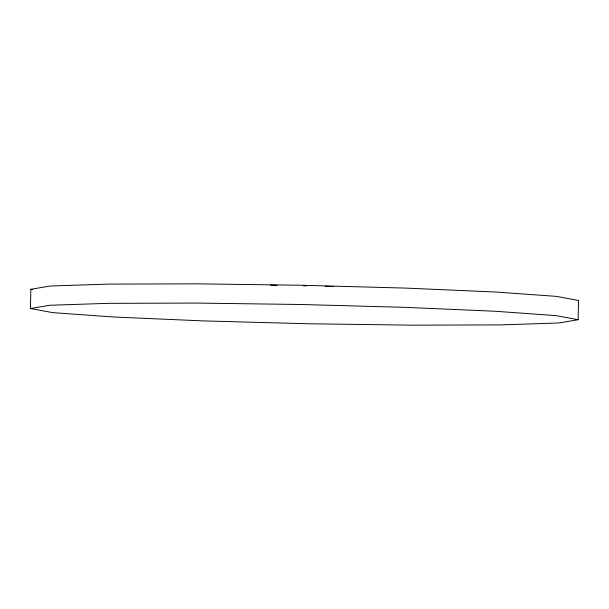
<?xml version="1.0" encoding="UTF-8"?>
<svg xmlns="http://www.w3.org/2000/svg" width="609" height="609" viewBox="0 0 609 609"><rect width="100%" height="100%" fill="white"/><g stroke="black" fill="none" stroke-linecap="round" stroke-linejoin="round"><path stroke-width="0.91" d="M30.45 308.527L30.853 289.283L50.242 286.017L108.372 284.106L196.395 283.832L300.899 285.24L405.99 288.11L495.657 292.016L556.253 296.362L578.55 300.473L578.147 319.717L558.757 322.983L500.628 324.894L412.605 325.168L308.101 323.76L203.01 320.89L113.343 316.984L52.747 312.638L30.45 308.527L49.839 305.261L107.968 303.351L195.991 303.076L300.496 304.485L405.586 307.355L495.254 311.26L555.85 315.607L578.147 319.717M270.647 285.187L277.24 285.324M303.609 285.865L306.434 285.918M325.267 286.306L333.747 286.481M30.853 289.283L32.711 289.625"/></g></svg>
